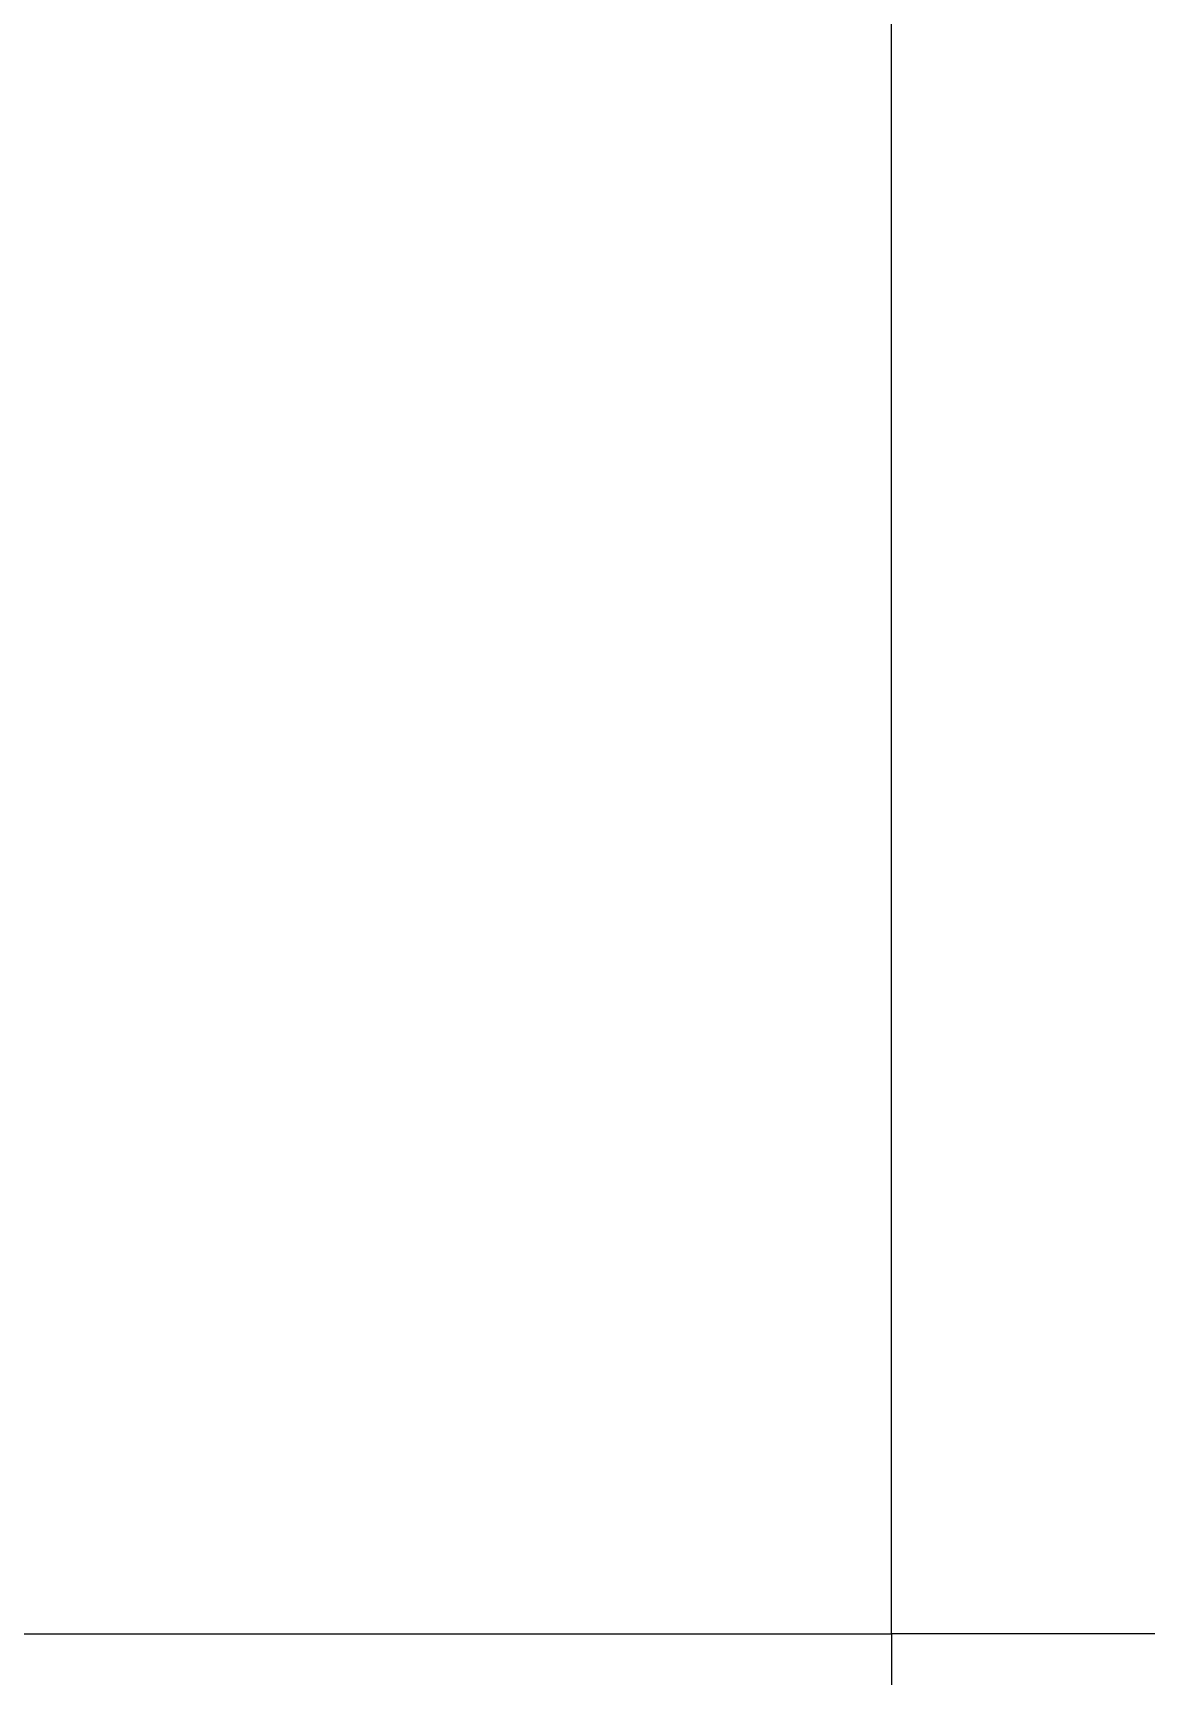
# Model space of a CAD drawing. Extents: x -518115 to 790560, y -210384 to 1628073.
# Drawn here: x 404461 to 406863, y 921691 to 925235 of the extents above; entities that cross this region are included whole.
import ezdxf

# ---------------------------------------------------------------- set-up
doc = ezdxf.new("R2010")
doc.units = 0
doc.header["$LTSCALE"] = 1000
doc.header["$MEASUREMENT"] = 0
doc.layers.add('yichutu', color=7, linetype='Continuous', true_color=0xffffff, plot=False)
doc.layers.add('图框', color=140, linetype='Continuous')

# ---------------------------------------------------------------- blocks, each defined once
blk = doc.blocks.new('A$C72245D93')
at = {"layer": '图框'}
blk.add_lwpolyline([(0, 0), (21025, 0), (21025, -14850), (0, -14850)], close=True, dxfattribs=at)
blk.add_lwpolyline([(0, 0), (21025, 0), (21025, -14850), (0, -14850)], close=True, dxfattribs=at)
blk = doc.blocks.new('yct-841-594-84100-59399.9999999999-100-1000.0')
at = {"color": 7, "true_color": 0xffffff}
blk.add_lwpolyline([(0, -3549), (80358, -3549), (80358, 0), (0, 0)], close=True, dxfattribs=at)
at = {"layer": 'yichutu', "color": 7, "true_color": 0xffffff}
blk.add_lwpolyline([(0, 0), (0, 59400), (84100, 59400), (84100, 0)], close=True, dxfattribs=at)

msp = doc.modelspace()

# ---------------------------------------------------------------- linework, layer by layer
at = {"layer": '图框', "color": 2}
msp.add_lwpolyline([(406314.1, 903782.1), (375314.1, 903782.1), (375314.1, 921782.1), (406314.1, 921782.1)], close=True, dxfattribs=at)

# ---------------------------------------------------------------- block references
msp.add_blockref('A$C72245D93', (406314.1, 936632.1))
at = {"layer": 'yichutu', "xscale": 0.25, "yscale": 0.25, "zscale": 0.25}
msp.add_blockref('yct-841-594-84100-59399.9999999999-100-1000.0', (406314.1, 921782.1), dxfattribs=at)

doc.saveas('drawing.dxf')
